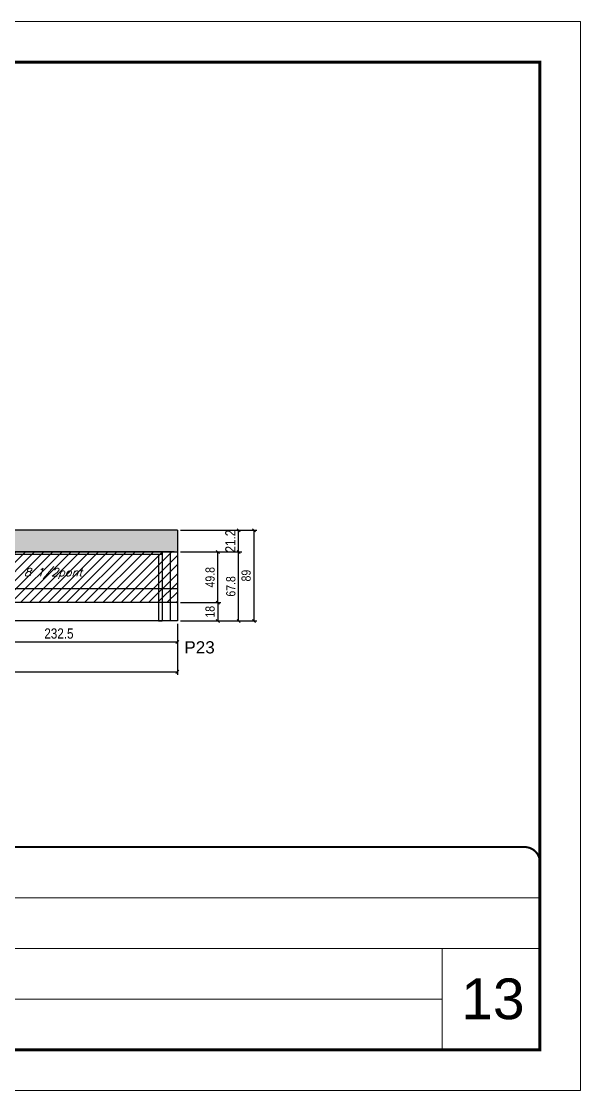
# Model space of a CAD drawing. Extents: x -20960 to -5926, y -2106 to 21915.
# Drawn here: x -11271 to -10722, y 17420 to 18470 of the extents above; entities that cross this region are included whole.
import ezdxf

# ---------------------------------------------------------------- set-up
doc = ezdxf.new("R2010")
doc.units = 0
doc.linetypes.add('CONTINUO', pattern=[0])
doc.linetypes.add('DASHED', pattern=[0.75, 0.5, -0.25])
for name, color, linetype in [('5', 5, 'Continuous'), ('COTA', 241, 'Continuous'), ('Painéis', 200, 'Continuous'), ('Reaproveitamento', 251, 'Continuous'), ('SARR_2.2x7', 40, 'Continuous'), ('SARR_3.5x7', 81, 'Continuous'), ('texto', 7, 'Continuous')]:
    doc.layers.add(name, color=color, linetype=linetype)
for name, color, linetype, lineweight in [('CARIMBO', 255, 'Continuous', 9), ('Folhas', 255, 'Continuous', 9), ('SARRAFO DE PRESSAO', 251, 'DASHED', 9)]:
    doc.layers.add(name, color=color, linetype=linetype, lineweight=lineweight)
doc.styles.add('ARIAL', font='arial.ttf')
doc.styles.add('COTA TECNICA', font='techl___.ttf', dxfattribs={"height": 10})
doc.styles.add('COTA TECNICA-50', font='techl___.ttf', dxfattribs={"height": 9})
doc.styles.add('Romans', font='romans.shx')
doc.styles.get("Standard").update_dxf_attribs({"font": 'arial.ttf'})
doc.dimstyles.new('COTA PAINEL-50', dxfattribs={"dimtxt": 9, "dimasz": 3, "dimexe": 3, "dimexo": 3, "dimgap": 3, "dimtad": 1, "dimdec": 1, "dimzin": 12, "dimdsep": 46, "dimtxsty": 'COTA TECNICA-50', "dimblk1": 'OBLIQUE', "dimblk2": 'OBLIQUE', "dimsah": 1, "dimcen": 0.9, "dimclrd": 4, "dimclre": 4, "dimclrt": 240, "dimadec": 1, "dimazin": 3, "dimtfac": 1, "dimtdec": 1, "dimtmove": 0, "dimatfit": 3, "dimfxl": 1, "dimtolj": 1, "dimtzin": 12, "dimarcsym": 0})
doc.dimstyles.new('PAINEL', dxfattribs={"dimtxt": 10, "dimasz": 3, "dimexe": 3, "dimexo": 3, "dimgap": 3, "dimtad": 1, "dimdec": 1, "dimzin": 12, "dimdsep": 46, "dimtxsty": 'COTA TECNICA', "dimblk1": 'OBLIQUE', "dimblk2": 'OBLIQUE', "dimsah": 1, "dimcen": 0.9, "dimclrd": 4, "dimclre": 4, "dimclrt": 240, "dimadec": 1, "dimazin": 3, "dimtfac": 1, "dimtdec": 1, "dimtmove": 0, "dimatfit": 3, "dimfxl": 1, "dimtolj": 1, "dimtzin": 12, "dimarcsym": 0})

# ---------------------------------------------------------------- blocks, each defined once
blk = doc.blocks.new('9999999999')
at = {"color": 30, "linetype": 'CONTINUO'}
for p, q in [((98564.6, 34379.6), (99584, 34379.6)), ((98564.6, 34329.8), (99488, 34329.8)), ((99584, 34329.8), (99488, 34329.8)), ((99488, 34329.8), (99488, 34230.2)), ((98564.6, 34280), (99488, 34280))]:
    blk.add_line(p, q, dxfattribs=at)
at = {"color": 30, "linetype": 'CONTINUO', "const_width": 2}
blk.add_lwpolyline([(99584, 34230.2), (99584, 34414.4, 0.414214), (99569, 34429.4), (98229, 34429.4, 0.414214), (98214, 34414.4), (98214, 34245.2, 0.414214), (98229, 34230.2), (99584, 34230.2)], format="xyb", dxfattribs=at)
at = {"layer": 'Folhas'}
blk.add_lwpolyline([(98139, 34190.2), (99624, 34190.2), (99624, 35240.2), (98139, 35240.2)], close=True, dxfattribs=at)
at = {"layer": 'Folhas', "color": 30, "const_width": 3}
blk.add_lwpolyline([(98214, 34230.2), (99584, 34230.2), (99584, 35200.2), (98214, 35200.2)], close=True, dxfattribs=at)
blk = doc.blocks.new('_Oblique')
at = {"color": 0, "linetype": 'ByBlock', "lineweight": -2}
blk.add_line((-0.5, -0.5), (0.5, 0.5), dxfattribs=at)
blk = doc.blocks.new('*D1063')
at = {"layer": 'COTA', "color": 4, "linetype": 'ByBlock', "lineweight": -2, "transparency": 16777216}
for p, q in [((-11114.8, 17969.9), (-11054.7, 17969.9)), ((-11057.7, 17948.7), (-11057.7, 17969.9)), ((-11114.8, 17948.7), (-11054.7, 17948.7))]:
    blk.add_line(p, q, dxfattribs=at)
at = {"layer": 'Defpoints', "color": 0, "linetype": 'ByBlock', "transparency": 16777216}
for p in [(-11117.8, 17969.9), (-11057.7, 17969.9), (-11117.8, 17948.7)]:
    blk.add_point(p, dxfattribs=at)
at = {"layer": 'COTA', "color": 4, "linetype": 'ByBlock', "lineweight": -2, "transparency": 16777216, "xscale": 3, "yscale": 3, "zscale": 3}
for p, rotation in [((-11057.7, 17969.9), 90), ((-11057.7, 17948.7), 270)]:
    blk.add_blockref('_Oblique', p, dxfattribs=dict(at, rotation=rotation))
at = {"layer": 'COTA', "color": 240, "linetype": 'ByBlock', "transparency": 16777216, "insert": (-11065.8, 17959.3), "char_height": 10, "attachment_point": 5, "rotation": 90, "style": 'COTA TECNICA'}
blk.add_mtext('\\A1;21.2', dxfattribs=at)
blk = doc.blocks.new('*D1064')
at = {"layer": 'COTA', "color": 4, "linetype": 'ByBlock', "lineweight": -2, "transparency": 16777216}
for p, q in [((-12072.6, 17877.9), (-12072.6, 17827.9)), ((-11117.8, 17877.9), (-11117.8, 17827.9)), ((-12072.6, 17830.9), (-11117.8, 17830.9))]:
    blk.add_line(p, q, dxfattribs=at)
at = {"layer": 'Defpoints', "color": 0, "linetype": 'ByBlock', "transparency": 16777216}
for p in [(-12072.6, 17880.9), (-11117.8, 17880.9), (-11117.8, 17830.9)]:
    blk.add_point(p, dxfattribs=at)
at = {"layer": 'COTA', "color": 4, "linetype": 'ByBlock', "lineweight": -2, "transparency": 16777216, "xscale": 3, "yscale": 3, "zscale": 3, "rotation": 180}
blk.add_blockref('_Oblique', (-12072.6, 17830.9), dxfattribs=at)
at = {"layer": 'COTA', "color": 4, "linetype": 'ByBlock', "lineweight": -2, "transparency": 16777216, "xscale": 3, "yscale": 3, "zscale": 3}
blk.add_blockref('_Oblique', (-11117.8, 17830.9), dxfattribs=at)
at = {"layer": 'COTA', "color": 240, "linetype": 'ByBlock', "transparency": 16777216, "insert": (-11595.2, 17839.1), "char_height": 10, "attachment_point": 5, "style": 'COTA TECNICA'}
blk.add_mtext('\\A1;954.8', dxfattribs=at)
blk = doc.blocks.new('*D1065')
at = {"layer": 'COTA', "color": 4, "lineweight": -2, "ltscale": 25, "transparency": 16777216}
for p, q in [((-11350.3, 17877.9), (-11350.3, 17857.3)), ((-11117.8, 17877.9), (-11117.8, 17857.3)), ((-11350.3, 17860.3), (-11117.8, 17860.3))]:
    blk.add_line(p, q, dxfattribs=at)
at = {"layer": 'Defpoints', "color": 0, "ltscale": 25, "transparency": 16777216}
for p in [(-11350.3, 17880.9), (-11117.8, 17880.9), (-11117.8, 17860.3)]:
    blk.add_point(p, dxfattribs=at)
at = {"layer": 'COTA', "color": 4, "lineweight": -2, "ltscale": 25, "transparency": 16777216, "xscale": 3, "yscale": 3, "zscale": 3, "rotation": 180}
blk.add_blockref('_Oblique', (-11350.3, 17860.3), dxfattribs=at)
at = {"layer": 'COTA', "color": 4, "lineweight": -2, "ltscale": 25, "transparency": 16777216, "xscale": 3, "yscale": 3, "zscale": 3}
blk.add_blockref('_Oblique', (-11117.8, 17860.3), dxfattribs=at)
at = {"layer": 'COTA', "color": 240, "ltscale": 25, "transparency": 16777216, "insert": (-11234.1, 17868.5), "char_height": 10, "attachment_point": 5, "style": 'COTA TECNICA'}
blk.add_mtext('\\A1;232.5', dxfattribs=at)
blk = doc.blocks.new('*D1103')
at = {"layer": 'COTA', "color": 4, "lineweight": -2, "ltscale": 25, "transparency": 16777216}
for p, q in [((-11120.8, 17948.7), (-11791.9, 17948.7)), ((-11788.9, 17912.9), (-11788.9, 17948.7)), ((-11825.6, 17912.9), (-11785.9, 17912.9))]:
    blk.add_line(p, q, dxfattribs=at)
at = {"layer": 'Defpoints', "color": 0, "ltscale": 25, "transparency": 16777216}
for p in [(-11788.9, 17948.7), (-11117.8, 17948.7), (-11828.6, 17912.9)]:
    blk.add_point(p, dxfattribs=at)
at = {"layer": 'COTA', "color": 4, "lineweight": -2, "ltscale": 25, "transparency": 16777216, "xscale": 3, "yscale": 3, "zscale": 3}
for p, rotation in [((-11788.9, 17948.7), 90), ((-11788.9, 17912.9), 270)]:
    blk.add_blockref('_Oblique', p, dxfattribs=dict(at, rotation=rotation))
at = {"layer": 'COTA', "color": 240, "ltscale": 25, "transparency": 16777216, "insert": (-11797.2, 17930.8), "char_height": 10, "attachment_point": 5, "rotation": 90, "style": 'COTA TECNICA'}
blk.add_mtext('\\A1;35.8', dxfattribs=at)
blk = doc.blocks.new('*D1089')
at = {"layer": 'COTA', "color": 4, "lineweight": -2, "transparency": 16777216}
for p, q in [((-11114.8, 17969.9), (-11039.7, 17969.9)), ((-11042.7, 17969.9), (-11042.7, 17880.9)), ((-11114.8, 17880.9), (-11039.7, 17880.9))]:
    blk.add_line(p, q, dxfattribs=at)
at = {"layer": 'Defpoints', "color": 0, "transparency": 16777216}
for p in [(-11117.8, 17969.9), (-11117.8, 17880.9), (-11042.7, 17880.9)]:
    blk.add_point(p, dxfattribs=at)
at = {"layer": 'COTA', "color": 4, "lineweight": -2, "transparency": 16777216, "xscale": 3, "yscale": 3, "zscale": 3}
for p, rotation in [((-11042.7, 17969.9), 90), ((-11042.7, 17880.9), 270)]:
    blk.add_blockref('_Oblique', p, dxfattribs=dict(at, rotation=rotation))
at = {"layer": 'COTA', "color": 240, "transparency": 16777216, "insert": (-11050.3, 17925.4), "char_height": 9, "attachment_point": 5, "rotation": 90, "style": 'COTA TECNICA-50'}
blk.add_mtext('\\A1;89', dxfattribs=at)
blk = doc.blocks.new('*D1090')
at = {"layer": 'COTA', "color": 4, "lineweight": -2, "transparency": 16777216}
for p, q in [((-11114.8, 17898.9), (-11075.1, 17898.9)), ((-11078.1, 17898.9), (-11078.1, 17880.9)), ((-11114.8, 17880.9), (-11075.1, 17880.9))]:
    blk.add_line(p, q, dxfattribs=at)
at = {"layer": 'Defpoints', "color": 0, "transparency": 16777216}
for p in [(-11117.8, 17898.9), (-11117.8, 17880.9), (-11078.1, 17880.9)]:
    blk.add_point(p, dxfattribs=at)
at = {"layer": 'COTA', "color": 4, "lineweight": -2, "transparency": 16777216, "xscale": 3, "yscale": 3, "zscale": 3}
for p, rotation in [((-11078.1, 17898.9), 90), ((-11078.1, 17880.9), 270)]:
    blk.add_blockref('_Oblique', p, dxfattribs=dict(at, rotation=rotation))
at = {"layer": 'COTA', "color": 240, "transparency": 16777216, "insert": (-11085.7, 17889.9), "char_height": 9, "attachment_point": 5, "rotation": 90, "style": 'COTA TECNICA-50'}
blk.add_mtext('\\A1;18', dxfattribs=at)
blk = doc.blocks.new('*D1101')
at = {"layer": 'COTA', "color": 4, "lineweight": -2, "transparency": 16777216}
for p, q in [((-11114.8, 17948.7), (-11075.1, 17948.7)), ((-11078.1, 17898.9), (-11078.1, 17948.7)), ((-11114.8, 17898.9), (-11075.1, 17898.9))]:
    blk.add_line(p, q, dxfattribs=at)
at = {"layer": 'Defpoints', "color": 0, "transparency": 16777216}
for p in [(-11117.8, 17948.7), (-11078.1, 17948.7), (-11117.8, 17898.9)]:
    blk.add_point(p, dxfattribs=at)
at = {"layer": 'COTA', "color": 4, "lineweight": -2, "transparency": 16777216, "xscale": 3, "yscale": 3, "zscale": 3}
for p, rotation in [((-11078.1, 17948.7), 90), ((-11078.1, 17898.9), 270)]:
    blk.add_blockref('_Oblique', p, dxfattribs=dict(at, rotation=rotation))
at = {"layer": 'COTA', "color": 240, "transparency": 16777216, "insert": (-11085.7, 17923.8), "char_height": 9, "attachment_point": 5, "rotation": 90, "style": 'COTA TECNICA-50'}
blk.add_mtext('\\A1;49.8', dxfattribs=at)
blk = doc.blocks.new('*D1056')
at = {"layer": 'COTA', "color": 4, "lineweight": -2, "transparency": 16777216}
for p, q in [((-11114.8, 17948.7), (-11054.7, 17948.7)), ((-11057.7, 17880.9), (-11057.7, 17948.7)), ((-11114.8, 17880.9), (-11054.7, 17880.9))]:
    blk.add_line(p, q, dxfattribs=at)
at = {"layer": 'Defpoints', "color": 0, "transparency": 16777216}
for p in [(-11117.8, 17948.7), (-11057.7, 17948.7), (-11117.8, 17880.9)]:
    blk.add_point(p, dxfattribs=at)
at = {"layer": 'COTA', "color": 4, "lineweight": -2, "transparency": 16777216, "xscale": 3, "yscale": 3, "zscale": 3}
for p, rotation in [((-11057.7, 17948.7), 90), ((-11057.7, 17880.9), 270)]:
    blk.add_blockref('_Oblique', p, dxfattribs=dict(at, rotation=rotation))
at = {"layer": 'COTA', "color": 240, "transparency": 16777216, "insert": (-11065.3, 17914.8), "char_height": 9, "attachment_point": 5, "rotation": 90, "style": 'COTA TECNICA-50'}
blk.add_mtext('\\A1;67.8', dxfattribs=at)

msp = doc.modelspace()

# ---------------------------------------------------------------- hatches: boundary and pattern name
at = {"layer": 'COTA', "linetype": 'ByBlock'}
h = msp.add_hatch(dxfattribs=at)
h.set_pattern_fill('AR-CONC', color=256, scale=0.03)
h.set_pattern_definition([(50, (-1711.812, 1306.3604), (5.4655401, -0.4781726), [0.5715, -6.2865]), (355, (-1711.812, 1306.3604), (-1.0573026, 5.7317054), [0.4572, -5.0292175]), (100.451445, (-1711.3567, 1306.3205), (4.4082374, 5.2535326), [0.4857003, -5.3427073]), (46.1842, (-1711.812, 1307.8844), (8.1323712, -1.2612698), [0.85725, -9.42975]), (96.635558, (-1711.1345, 1307.779), (7.122124, 7.4227837), [0.7285507, -8.0140682]), (351.18415, (-1711.812, 1307.884), (7.122124, 7.4227837), [0.685799, -7.543792]), (21, (-1711.05, 1307.5034), (4.5484317, -3.0679559), [0.5715, -6.2865]), (326, (-1711.05, 1307.5034), (1.8540609, 5.525639), [0.4572, -5.0292]), (71.451445, (-1710.671, 1307.2477), (6.4024926, 2.457683), [0.4857003, -5.3426981]), (37.5, (-1711.8121, 1306.3604), (0.0926581, 2.53665117), [0, -4.96824, 0, -5.1054, 0, -5.04825]), (7.5, (-1711.8121, 1306.3604), (2.00458988, 3.00541724), [0, -2.91084, 0, -4.85394, 0, -1.92405]), (327.5, (-1713.5114, 1306.3604), (4.06771786, -0.17186232), [0, -1.905, 0, -5.9436, 0, -7.8867]), (317.5, (-1714.2734, 1306.3604), (4.44387544, 0.7627947), [0, -2.4765, 0, -3.94716, 0, -5.6007])])
h.paths.add_polyline_path([(-12072.65, 17969.89), (-12072.65, 17948.69), (-11117.85, 17948.69), (-11117.85, 17969.89)])
at = {"layer": 'Reaproveitamento', "linetype": 'ByBlock'}
h = msp.add_hatch(dxfattribs=at)
h.set_pattern_fill('ANSI31', color=256, scale=2)
h.set_pattern_definition([(45, (-155040.696, -14972.749), (-4.49012806, 4.49012806), [])])
h.paths.add_polyline_path([(-11117.85, 17898.89), (-11117.85, 17948.69), (-12072.65, 17948.69), (-12072.65, 17898.89)])

# ---------------------------------------------------------------- linework, layer by layer
at = {"layer": 'COTA', "linetype": 'ByBlock'}
for q in [(-12072.65, 17969.89), (-11117.85, 17948.69)]:
    msp.add_line((-11117.85, 17969.89), q, dxfattribs=at)
at = {"layer": 'Painéis', "linetype": 'ByBlock'}
for p, q in [((-12072.65, 17948.69), (-11117.85, 17948.69)), ((-11117.85, 17948.69), (-11117.85, 17880.89)), ((-11594.35, 17912.89), (-11117.85, 17912.89)), ((-11117.85, 17898.89), (-12072.65, 17898.89)), ((-11117.85, 17880.89), (-12072.65, 17880.89))]:
    msp.add_line(p, q, dxfattribs=at)
at = {"layer": 'SARR_2.2x7', "linetype": 'Continuous', "ltscale": 50}
for p, q in [((-11350.35, 17946.49), (-11132.85, 17946.49)), ((-11124.85, 17948.69), (-11124.85, 17912.89)), ((-11124.85, 17912.89), (-11124.85, 17898.89)), ((-11124.85, 17898.89), (-11124.85, 17880.89))]:
    msp.add_line(p, q, dxfattribs=at)
at = {"layer": 'SARR_3.5x7'}
for p, q in [((-11136.35, 17946.49), (-11136.35, 17880.89)), ((-11132.85, 17948.69), (-11132.85, 17880.89)), ((-11136.35, 17880.89), (-11132.85, 17880.89))]:
    msp.add_line(p, q, dxfattribs=at)

# ---------------------------------------------------------------- block references
at = {"layer": 'SARRAFO DE PRESSAO', "color": 6, "linetype": 'ByBlock'}
msp.add_blockref('9999999999', (-110345.98, -16770.54), dxfattribs=at)

# ---------------------------------------------------------------- texts
at = {"layer": '5', "linetype": 'Continuous'}
msp.add_text('P23', height=12, rotation=0.00004, dxfattribs=at).set_placement((-11110.96, 17848.98))
at = {"layer": 'CARIMBO', "style": 'ARIAL'}
msp.add_text('13', height=40, dxfattribs=at).set_placement((-10839.14, 17489.81))
at = {"layer": 'texto', "color": 2, "insert": (-11239.79, 17927.43), "char_height": 8, "attachment_point": 5, "style": 'Romans'}
msp.add_mtext('{\\Q19;\\C256;8 1/2pont}', dxfattribs=at)

# ---------------------------------------------------------------- dimensions: what is measured, and where the dimension line sits
at = {"layer": 'COTA', "linetype": 'ByBlock'}
dim = msp.add_linear_dim(base=(-11057.7, 17969.89), p1=(-11117.85, 17948.69), p2=(-11117.85, 17969.89), angle=90, dimstyle='PAINEL', dxfattribs=at)
dim.commit()
dim.dimension.update_dxf_attribs({"geometry": '*D1063', "text_midpoint": (-11057.7, 17959.29), "dimtype": 160})
at = {"layer": 'COTA'}
for base, p1, p2, picture, middle in [((-11042.7, 17880.89), (-11117.85, 17969.89), (-11117.85, 17880.89), '*D1089', (-11050.3, 17925.39)), ((-11078.14, 17948.69), (-11117.85, 17898.89), (-11117.85, 17948.69), '*D1101', (-11085.73, 17923.79)), ((-11057.7, 17948.69), (-11117.85, 17880.89), (-11117.85, 17948.69), '*D1056', (-11065.32, 17914.79)), ((-11078.14, 17880.89), (-11117.85, 17898.89), (-11117.85, 17880.89), '*D1090', (-11085.73, 17889.89))]:
    dim = msp.add_linear_dim(base=base, p1=p1, p2=p2, angle=90, dimstyle='COTA PAINEL-50', dxfattribs=at)
    dim.commit()
    dim.dimension.update_dxf_attribs({"geometry": picture, "text_midpoint": middle})
at = {"layer": 'COTA', "ltscale": 25}
dim = msp.add_linear_dim(base=(-11788.94, 17948.69), p1=(-11828.65, 17912.89), p2=(-11117.85, 17948.69), angle=90, dimstyle='PAINEL', override={"dimtmove": 1}, dxfattribs=at)
dim.commit()
dim.dimension.update_dxf_attribs({"geometry": '*D1103', "text_midpoint": (-11797.18, 17930.79)})
at = {"layer": 'COTA', "linetype": 'ByBlock'}
dim = msp.add_linear_dim(base=(-11117.85, 17830.94), p1=(-12072.65, 17880.89), p2=(-11117.85, 17880.89), dimstyle='PAINEL', dxfattribs=at)
dim.commit()
dim.dimension.update_dxf_attribs({"geometry": '*D1064', "text_midpoint": (-11595.25, 17839.08)})
at = {"layer": 'COTA', "ltscale": 25}
dim = msp.add_linear_dim(base=(-11117.85, 17860.28), p1=(-11350.35, 17880.89), p2=(-11117.85, 17880.89), dimstyle='PAINEL', dxfattribs=at)
dim.commit()
dim.dimension.update_dxf_attribs({"geometry": '*D1065', "text_midpoint": (-11234.1, 17868.5)})

doc.saveas('drawing.dxf')
